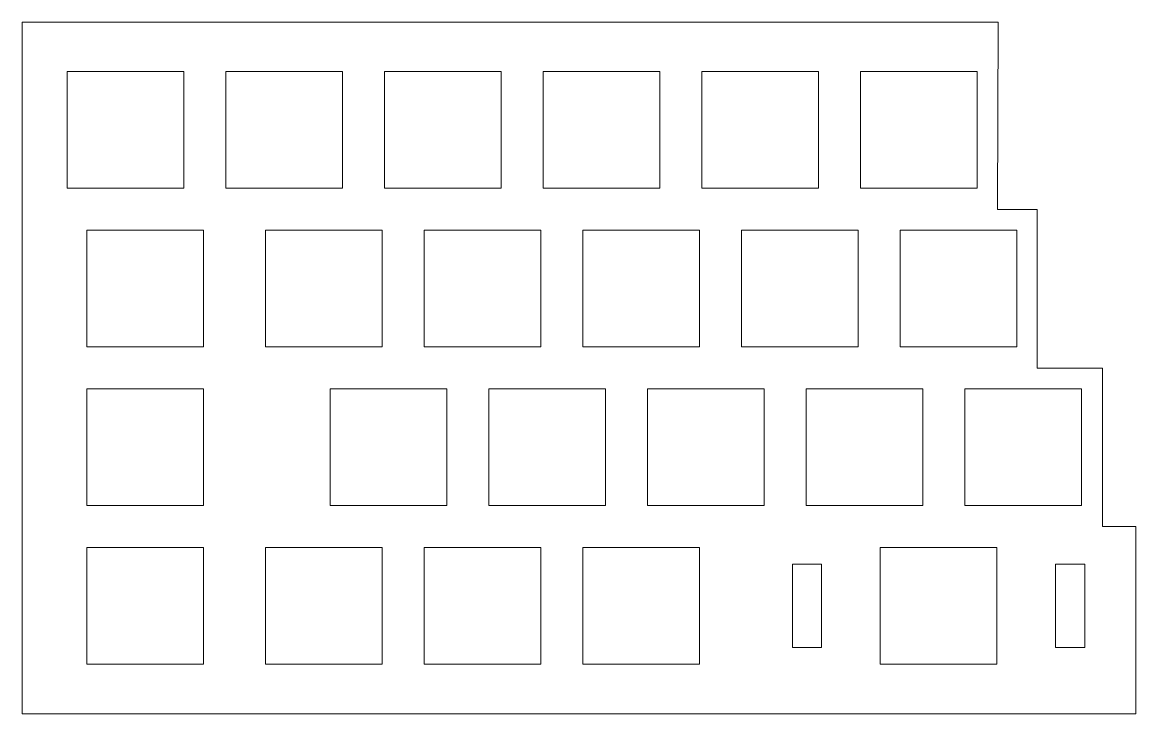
# Model space of a CAD drawing. Header units: inches. Extents: x 30 to 164, y -142 to -58.
import ezdxf

# ---------------------------------------------------------------- set-up
doc = ezdxf.new("R2010")
doc.units = ezdxf.units.IN
doc.header["$MEASUREMENT"] = 0
doc.layers.add('Split Left', color=7, linetype='Continuous')

# ---------------------------------------------------------------- blocks, each defined once
blk = doc.blocks.new('block 3')
at = {"layer": 'Split Left', "color": 242, "lineweight": 18, "true_color": 0xbe1621}
blk.add_lwpolyline([(49.84, -78.42), (35.84, -78.42), (35.84, -64.42), (49.84, -64.42), (49.84, -78.42)], dxfattribs=at)
blk = doc.blocks.new('block 4')
at = {"layer": 'Split Left', "color": 242, "lineweight": 18, "true_color": 0xbe1621}
blk.add_lwpolyline([(68.89, -78.42), (54.89, -78.42), (54.89, -64.42), (68.89, -64.42), (68.89, -78.42)], dxfattribs=at)
blk = doc.blocks.new('block 5')
at = {"layer": 'Split Left', "color": 242, "lineweight": 18, "true_color": 0xbe1621}
blk.add_lwpolyline([(87.94, -78.42), (73.94, -78.42), (73.94, -64.42), (87.94, -64.42), (87.94, -78.42)], dxfattribs=at)
blk = doc.blocks.new('block 6')
at = {"layer": 'Split Left', "color": 242, "lineweight": 18, "true_color": 0xbe1621}
blk.add_lwpolyline([(106.99, -78.42), (92.99, -78.42), (92.99, -64.42), (106.99, -64.42), (106.99, -78.42)], dxfattribs=at)
blk = doc.blocks.new('block 7')
at = {"layer": 'Split Left', "color": 242, "lineweight": 18, "true_color": 0xbe1621}
blk.add_lwpolyline([(126.04, -78.42), (112.04, -78.42), (112.04, -64.42), (126.04, -64.42), (126.04, -78.42)], dxfattribs=at)
blk = doc.blocks.new('block 8')
at = {"layer": 'Split Left', "color": 242, "lineweight": 18, "true_color": 0xbe1621}
blk.add_lwpolyline([(145.09, -78.42), (131.09, -78.42), (131.09, -64.42), (145.09, -64.42), (145.09, -78.42)], dxfattribs=at)
blk = doc.blocks.new('block 9')
at = {"layer": 'Split Left', "color": 242, "lineweight": 18, "true_color": 0xbe1621}
blk.add_lwpolyline([(73.66, -97.47), (59.66, -97.47), (59.66, -83.47), (73.66, -83.47), (73.66, -97.47)], dxfattribs=at)
blk = doc.blocks.new('block 10')
at = {"layer": 'Split Left', "color": 242, "lineweight": 18, "true_color": 0xbe1621}
blk.add_lwpolyline([(92.71, -97.47), (78.71, -97.47), (78.71, -83.47), (92.71, -83.47), (92.71, -97.47)], dxfattribs=at)
blk = doc.blocks.new('block 11')
at = {"layer": 'Split Left', "color": 242, "lineweight": 18, "true_color": 0xbe1621}
blk.add_lwpolyline([(111.76, -97.47), (97.76, -97.47), (97.76, -83.47), (111.76, -83.47), (111.76, -97.47)], dxfattribs=at)
blk = doc.blocks.new('block 12')
at = {"layer": 'Split Left', "color": 242, "lineweight": 18, "true_color": 0xbe1621}
blk.add_lwpolyline([(130.81, -97.47), (116.81, -97.47), (116.81, -83.47), (130.81, -83.47), (130.81, -97.47)], dxfattribs=at)
blk = doc.blocks.new('block 13')
at = {"layer": 'Split Left', "color": 242, "lineweight": 18, "true_color": 0xbe1621}
blk.add_lwpolyline([(149.86, -97.47), (135.86, -97.47), (135.86, -83.47), (149.86, -83.47), (149.86, -97.47)], dxfattribs=at)
blk = doc.blocks.new('block 14')
at = {"layer": 'Split Left', "color": 242, "lineweight": 18, "true_color": 0xbe1621}
blk.add_lwpolyline([(52.22, -97.47), (38.22, -97.47), (38.22, -83.47), (52.22, -83.47), (52.22, -97.47)], dxfattribs=at)
blk = doc.blocks.new('block 15')
at = {"layer": 'Split Left', "color": 242, "lineweight": 18, "true_color": 0xbe1621}
blk.add_lwpolyline([(81.44, -116.52), (67.44, -116.52), (67.44, -102.52), (81.44, -102.52), (81.44, -116.52)], dxfattribs=at)
blk = doc.blocks.new('block 16')
at = {"layer": 'Split Left', "color": 242, "lineweight": 18, "true_color": 0xbe1621}
blk.add_lwpolyline([(100.49, -116.52), (86.49, -116.52), (86.49, -102.52), (100.49, -102.52), (100.49, -116.52)], dxfattribs=at)
blk = doc.blocks.new('block 17')
at = {"layer": 'Split Left', "color": 242, "lineweight": 18, "true_color": 0xbe1621}
blk.add_lwpolyline([(119.54, -116.52), (105.54, -116.52), (105.54, -102.52), (119.54, -102.52), (119.54, -116.52)], dxfattribs=at)
blk = doc.blocks.new('block 18')
at = {"layer": 'Split Left', "color": 242, "lineweight": 18, "true_color": 0xbe1621}
blk.add_lwpolyline([(138.59, -116.52), (124.59, -116.52), (124.59, -102.52), (138.59, -102.52), (138.59, -116.52)], dxfattribs=at)
blk = doc.blocks.new('block 19')
at = {"layer": 'Split Left', "color": 242, "lineweight": 18, "true_color": 0xbe1621}
blk.add_lwpolyline([(157.64, -116.52), (143.64, -116.52), (143.64, -102.52), (157.64, -102.52), (157.64, -116.52)], dxfattribs=at)
blk = doc.blocks.new('block 20')
at = {"layer": 'Split Left', "color": 242, "lineweight": 18, "true_color": 0xbe1621}
blk.add_lwpolyline([(52.22, -116.52), (38.22, -116.52), (38.22, -102.52), (52.22, -102.52), (52.22, -116.52)], dxfattribs=at)
blk = doc.blocks.new('block 21')
at = {"layer": 'Split Left', "color": 242, "lineweight": 18, "true_color": 0xbe1621}
blk.add_lwpolyline([(73.66, -135.57), (59.66, -135.57), (59.66, -121.57), (73.66, -121.57), (73.66, -135.57)], dxfattribs=at)
blk = doc.blocks.new('block 22')
at = {"layer": 'Split Left', "color": 242, "lineweight": 18, "true_color": 0xbe1621}
blk.add_lwpolyline([(92.71, -135.57), (78.71, -135.57), (78.71, -121.57), (92.71, -121.57), (92.71, -135.57)], dxfattribs=at)
blk = doc.blocks.new('block 23')
at = {"layer": 'Split Left', "color": 242, "lineweight": 18, "true_color": 0xbe1621}
blk.add_lwpolyline([(111.76, -135.57), (97.76, -135.57), (97.76, -121.57), (111.76, -121.57), (111.76, -135.57)], dxfattribs=at)
blk = doc.blocks.new('block 25')
at = {"layer": 'Split Left', "color": 242, "lineweight": 18, "true_color": 0xbe1621}
for points in [[(126.43, -133.57), (122.93, -133.57), (122.93, -123.57), (126.43, -123.57), (126.43, -133.57)], [(158.02, -133.57), (154.52, -133.57), (154.52, -123.57), (158.02, -123.57), (158.02, -133.57)]]:
    blk.add_lwpolyline(points, dxfattribs=at)
blk = doc.blocks.new('block 24')
at = {"layer": 'Split Left', "color": 242, "lineweight": 18, "true_color": 0xbe1621}
blk.add_lwpolyline([(147.47, -135.57), (133.47, -135.57), (133.47, -121.57), (147.47, -121.57), (147.47, -135.57)], dxfattribs=at)
at = {"layer": 'Split Left'}
blk.add_blockref('block 25', (0, 0), dxfattribs=at)
blk = doc.blocks.new('block 26')
at = {"layer": 'Split Left', "color": 242, "lineweight": 18, "true_color": 0xbe1621}
blk.add_lwpolyline([(52.22, -135.57), (38.22, -135.57), (38.22, -121.57), (52.22, -121.57), (52.22, -135.57)], dxfattribs=at)
blk = doc.blocks.new('block 2')
at = {"layer": 'Split Left'}
for name in ['block 3', 'block 4', 'block 5', 'block 6', 'block 7', 'block 8', 'block 14', 'block 9', 'block 10', 'block 11', 'block 12', 'block 13', 'block 20', 'block 15', 'block 16', 'block 17', 'block 18', 'block 19', 'block 26', 'block 21', 'block 22', 'block 23', 'block 24']:
    blk.add_blockref(name, (0, 0), dxfattribs=at)

msp = doc.modelspace()

# ---------------------------------------------------------------- linework, layer by layer
at = {"layer": 'Split Left', "color": 242, "lineweight": 18, "true_color": 0xbe1621}
for points in [[(147.62, -58.49), (147.55, -80.95), (152.31, -80.95), (152.31, -100), (160.16, -100), (160.16, -119.05), (164.14, -119.05), (164.14, -141.51), (30.45, -141.51), (30.45, -58.49), (147.62, -58.49)], [(147.62, -58.49), (147.62, -58.49)]]:
    msp.add_lwpolyline(points, dxfattribs=at)

# ---------------------------------------------------------------- block references
at = {"layer": 'Split Left'}
msp.add_blockref('block 2', (0, 0), dxfattribs=at)

doc.saveas('drawing.dxf')
